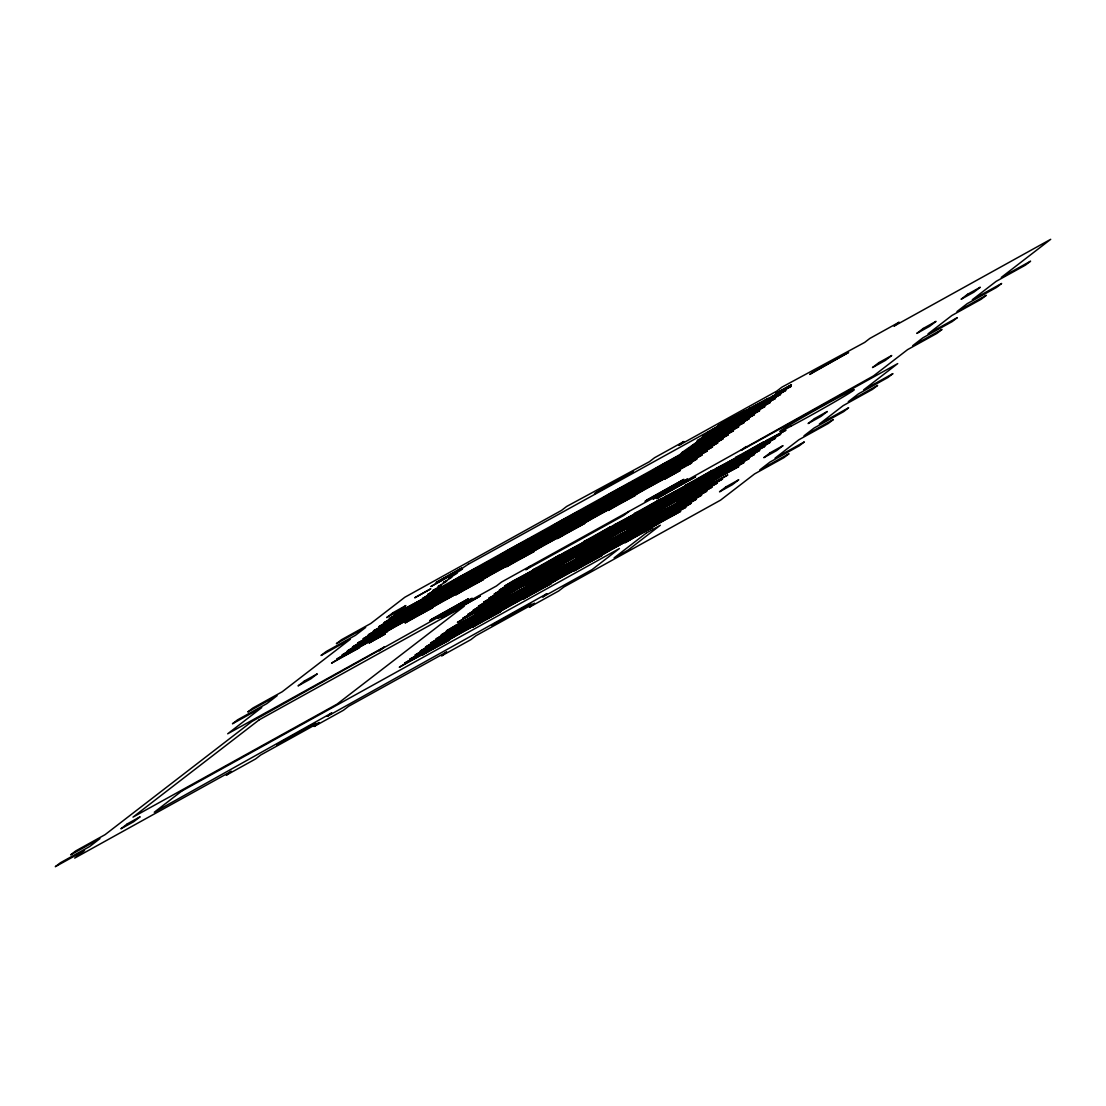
<?xml version="1.0" encoding="UTF-8"?>
<svg xmlns="http://www.w3.org/2000/svg" width="1106" height="1106" viewBox="0 0 1106 1106"><rect width="100%" height="100%" fill="white"/><g stroke="black" fill="none" stroke-linecap="round" stroke-linejoin="round"><path stroke-width="1.5" d="M379.261 650.909L384.376 646.969L227.684 733.803L261.749 707.55L232.454 723.78L237.569 719.84L266.864 703.61L277.081 695.729L247.799 711.96L252.901 708.02L282.196 691.775L350.326 639.268L321.03 655.499L326.146 651.558L355.441 635.314L365.671 627.434L336.376 643.664L341.491 639.724L370.786 623.494L404.851 597.24L561.544 510.391L566.659 506.451L649.429 461.686L654.545 457.746L683.84 441.515L678.725 445.455L776.827 391.082L781.942 387.141L864.712 342.39L869.828 338.436L899.123 322.205L894.007 326.146L1050.7 239.311L1001.289 277.399L1030.585 261.168L1025.469 265.108L996.174 281.339L972.34 299.712L1001.635 283.482L996.52 287.422L967.225 303.652L956.994 311.546L986.289 295.302L981.174 299.242L951.893 315.486L928.045 333.86L957.34 317.629L952.225 321.57L922.929 337.8L912.713 345.68L942.008 329.45L936.893 333.39L907.597 349.62L873.533 375.888L653.134 499.138L658.25 495.198M442.967 614.507L437.852 618.448L496.442 585.973L501.557 582.033L687.545 478.953L682.43 482.907M467.147 602.203L472.262 598.263L251.864 721.513L105.042 834.684L75.761 850.915L70.646 854.869L99.941 838.625L89.71 846.519L60.415 862.749L55.3 866.689L84.595 850.459L74.683 858.09L231.389 771.255L226.274 775.195L255.569 758.965L260.684 755.011L319.261 722.55L314.145 726.49L343.441 710.259L348.556 706.319L446.672 651.946L441.557 655.886L470.852 639.655L475.967 635.715L534.544 603.24L529.428 607.18L558.724 590.95L563.839 587.01L720.531 500.161L754.596 473.907L783.891 457.677L789.007 453.736L759.711 469.967L769.942 462.087L799.237 445.842L804.352 441.902L775.057 458.147L798.891 439.759L828.187 423.529L833.302 419.589L804.007 435.819L814.237 427.939L843.532 411.709L848.648 407.768L819.352 423.999L843.187 405.625L872.482 389.381L877.597 385.441L848.302 401.685L858.533 393.791L887.828 377.561L892.943 373.621L863.648 389.851L897.713 363.598L741.02 450.432L746.121 446.492M530.839 565.802L525.737 569.742L623.839 515.368L628.955 511.428M747.877 412.676L752.716 410.45L725.038 425.796L757.942 406.414L730.264 421.759L735.089 419.533M739.237 424.842L744.062 422.616L716.384 437.962L749.287 418.58L721.61 433.925L726.448 431.699M688.485 452.962L693.31 450.75L665.632 466.082L698.55 446.713L670.872 462.045L675.697 459.82M695.536 453.031L700.361 450.806L672.683 466.151L705.6 446.769L677.923 462.114L682.748 459.889M637.747 481.082L642.572 478.87L614.895 494.202L647.798 474.833L620.12 490.165L624.945 487.953M644.798 481.151L649.623 478.926L621.945 494.271L654.849 474.889L627.171 490.235L632.01 488.009M679.831 465.128L684.655 462.916L656.978 478.248L689.895 458.879L662.218 474.211L667.042 471.999M586.996 509.216L591.821 506.99L564.143 522.322L597.06 502.954L569.383 518.299L574.208 516.073M686.881 465.197L691.706 462.972L664.029 478.317L696.946 458.935L669.268 474.28L674.093 472.055M594.046 509.272L598.871 507.046L571.194 522.391L604.111 503.009L576.433 518.355L581.258 516.129M629.093 493.262L633.918 491.036L606.24 506.368L639.157 486.999L611.466 502.331L616.305 500.119M536.244 537.336L541.083 535.11L513.405 550.456L546.309 531.074L518.631 546.419L523.456 544.193M636.144 493.317L640.968 491.092L613.291 506.437L646.208 487.055L618.517 502.4L623.355 500.175M543.309 537.392L548.134 535.18L520.456 550.511L553.359 531.143L525.682 546.475L530.507 544.249M578.341 521.382L583.166 519.156L555.489 534.502L588.406 515.12L560.728 530.465L565.553 528.239M485.506 565.456L490.331 563.231L462.654 578.576L495.571 559.194L467.893 574.539L472.718 572.314M585.392 521.438L590.217 519.212L562.539 534.557L595.457 515.189L567.779 530.521L572.604 528.295M492.557 565.512L497.382 563.3L469.704 578.632L502.622 559.263L474.944 574.595L479.769 572.383M527.603 549.502L532.428 547.276L504.751 562.622L537.654 543.24L509.977 558.585L514.815 556.359M434.755 593.576L439.594 591.351L411.902 606.696L444.819 587.327L417.142 602.659L421.967 600.434M753.117 448.483L757.942 446.257L730.264 461.603L763.181 442.22L735.504 457.566L740.329 455.34M534.654 549.558L539.479 547.346L511.802 562.678L544.705 543.309L517.027 558.641L521.866 556.429M441.806 593.645L446.644 591.42L418.967 606.752L451.87 587.383L424.192 602.729L429.017 600.503M476.852 577.622L481.677 575.397L453.999 590.742L486.916 571.36L459.239 586.705L464.064 584.48M760.168 448.538L764.993 446.326L737.315 461.658L770.232 442.289L742.555 457.621L747.38 455.409M702.365 476.603L707.204 474.377L679.526 489.723L712.43 470.34L684.752 485.686L689.577 483.46M483.903 577.691L488.728 575.466L461.05 590.798L493.967 571.429L466.29 586.774L471.115 584.549M391.068 621.766L395.893 619.54L368.215 634.885L401.132 615.503L373.455 630.849L378.28 628.623M426.114 605.742L430.939 603.53L403.261 618.862L436.165 599.493L408.487 614.825L413.312 612.6M709.43 476.658L714.255 474.446L686.577 489.778L719.481 470.409L691.803 485.741L696.628 483.529M651.628 504.723L656.452 502.497L628.775 517.843L661.692 498.474L634.015 513.806L638.839 511.58M433.165 605.812L437.99 603.586L410.312 618.931L443.216 599.549L415.538 614.895L420.363 612.669M375.363 633.862L380.188 631.65L352.51 646.982L385.427 627.614L357.75 642.945L362.574 640.733M658.678 504.792L663.503 502.566L635.826 517.898L668.743 498.53L641.065 513.875L645.89 511.649M600.876 532.843L605.715 530.631L578.023 545.963L610.941 526.594L583.263 541.926L588.088 539.714M382.413 633.932L387.238 631.706L359.561 647.051L392.478 627.669L364.8 643.015L369.625 640.789M607.927 532.912L612.765 530.686L585.088 546.032L617.991 526.65L590.314 541.995L595.139 539.769M550.138 560.977L554.963 558.751L527.285 574.083L560.203 554.714L532.525 570.046L537.35 567.834M689.757 497.313L694.582 495.101L666.904 510.433L699.822 491.064L672.144 506.396L676.969 504.184M557.189 561.032L562.014 558.807L534.336 574.152L567.254 554.77L539.576 570.115L544.401 567.89M639.019 525.447L643.844 523.221L616.166 538.553L649.084 519.184L621.392 534.53L626.231 532.304M674.052 509.424L678.89 507.198L651.199 522.544L684.116 503.175L656.439 518.507L661.264 516.281M506.437 589.152L511.276 586.927L483.585 602.272L516.502 582.903L488.824 598.235L493.649 596.01M681.102 509.493L685.941 507.267L658.25 522.599L691.167 503.23L663.489 518.576L668.314 516.35M588.268 553.567L593.092 551.341L565.415 566.687L598.332 547.304L570.655 562.65L575.479 560.424M623.314 537.544L628.139 535.332L600.461 550.664L633.379 531.295L605.701 546.627L610.526 544.415M630.365 537.613L635.19 535.387L607.512 550.733L640.429 531.35L612.752 546.696L617.577 544.47M537.53 581.687L542.355 579.461L514.677 594.807L547.581 575.424L519.903 590.77L524.742 588.544M572.562 565.664L577.387 563.452L549.71 578.784L582.627 559.415L554.949 574.747L559.774 572.535M579.613 565.733L584.452 563.507L556.76 578.853L589.678 559.47L562 574.816L566.825 572.59M486.778 609.807L491.603 607.581L463.926 622.927L496.843 603.558L469.165 618.89L473.99 616.664M521.825 593.798L526.65 591.572L498.972 606.904L531.889 587.535L504.198 602.881L509.036 600.655M528.875 593.853L533.7 591.627L506.023 606.973L538.94 587.604L511.249 602.936L516.087 600.71M471.073 621.918L475.898 619.692L448.22 635.038L481.138 615.655L453.46 631.001L458.285 628.775M478.124 621.973L482.949 619.761L455.271 635.093L488.188 615.724L460.511 631.056L465.336 628.844M427.386 650.093L432.211 647.881L404.533 663.213L437.451 643.844L409.759 659.176L414.598 656.964M414.888 597.696L430.663 588.876L414.888 597.696M775.596 393.598L791.371 384.791L775.596 393.598M369.183 642.918L385.012 634.084L369.183 642.918M304.468 680.964L298.067 685.9L310.883 678.794L317.284 673.858L304.468 680.964M393.045 612.683L386.658 617.604L399.473 610.498L405.861 605.576L393.045 612.683M259.246 719.799L132.996 817.127L337.04 704.135L464.299 606.157L259.246 719.799M127.314 823.873L120.913 828.795L133.729 821.703L140.13 816.767L127.314 823.873M456.294 572.231L431.036 586.457L456.294 572.231M461.534 568.194L436.262 582.42L461.534 568.194M468.363 564.184L459.018 570.378A26.129 0.733 -29.3 0 1 453.792 574.415A26.129 0.733 -29.3 0 1 448.552 578.452A26.129 0.733 -29.3 0 1 443.312 582.489A26.129 0.733 -29.3 0 1 438.087 586.526A26.129 0.733 -29.3 0 1 432.847 590.549A26.129 0.733 -29.3 0 1 427.607 594.586L677.245 456.128L686.259 450.681L681.434 452.907L701.964 438.57L697.139 440.796L698.19 439.994L707.204 434.547L702.379 436.759L703.43 435.958L712.43 430.51L707.605 432.723L708.656 431.921L717.67 426.474L468.363 564.184M181.674 791.122L154.287 812.233L331.731 712.941L327.321 716.342L547.014 593.632L542.604 597.033L592.028 569.645L619.415 548.535L181.674 791.122M432.004 618.987L429.764 620.701L468.626 598.692L432.004 618.987M596.715 492.018L594.475 493.746L633.323 471.723L596.715 492.018M279.016 743.26L276.776 744.988L315.625 722.965L279.016 743.26M443.713 616.291L441.488 618.019L480.336 596.01L443.713 616.291M647.287 499.677L645.047 501.391L683.909 479.382L647.287 499.677M811.998 372.708L809.758 374.436L848.606 352.413L811.998 372.708M494.299 623.95L492.059 625.678L530.908 603.669L494.299 623.95M658.996 496.995L656.77 498.709L695.619 476.7L658.996 496.995M646.498 532.912L614.12 557.866L627.959 550.194L660.337 525.239L646.498 532.912M878.911 362.616L872.51 367.538L885.325 360.445L891.726 355.51L878.911 362.616M923.206 328.468L916.805 333.404L929.621 326.298L936.022 321.362L923.206 328.468M967.487 294.32L961.1 299.256L973.916 292.15L980.303 287.228L967.487 294.32M725.909 486.903L719.522 491.824L732.338 484.718L738.739 479.797L725.909 486.903M770.205 452.755L763.817 457.677L776.633 450.584L783.02 445.649L770.205 452.755M814.5 418.607L808.113 423.543L820.928 416.437L827.316 411.501L814.5 418.607M664.913 478.953L680.19 470.465L664.913 478.953M403.4 609.254L394.386 614.701L422.063 599.369L403.4 609.254M398.16 613.291L389.16 618.738L416.838 603.406L398.16 613.291M431.395 593.175L422.381 598.623L450.059 583.291L431.395 593.175M459.377 577.097L450.363 582.544L478.041 567.212L459.377 577.097M392.934 617.328L383.92 622.775L411.598 607.429L392.934 617.328M387.694 621.365L378.681 626.812L406.358 611.466L387.694 621.365M454.151 581.134L445.137 586.581L472.815 571.249L454.151 581.134M415.69 605.286L406.676 610.733L434.354 595.387L415.69 605.286M448.912 585.171L439.898 590.618L467.575 575.272L448.912 585.171M482.133 565.055L473.119 570.502L500.797 555.171L482.133 565.055M410.45 609.323L401.437 614.77L429.114 599.424L410.45 609.323M443.672 589.208L434.658 594.655L462.349 579.309L443.672 589.208M510.129 548.977L501.115 554.424L528.792 539.078L510.129 548.977M438.446 593.245L429.432 598.692L457.11 583.346L438.446 593.245M504.889 553.014L495.875 558.461L523.553 543.115L504.889 553.014M371.989 633.462L362.975 638.922L390.653 623.577L371.989 633.462M405.211 613.36L396.211 618.807L423.888 603.461L405.211 613.36M499.649 557.051L490.649 562.498L518.327 547.152L499.649 557.051M532.885 536.935L523.871 542.382L551.548 527.037L532.885 536.935M399.985 617.383L390.971 622.83L418.649 607.498L399.985 617.383M466.428 577.166L457.414 582.613L485.092 567.267L466.428 577.166M560.866 520.857L551.853 526.304L579.544 510.958L560.866 520.857M726.988 420.28L717.988 425.727L745.665 410.395L726.988 420.28M394.745 621.42L385.731 626.867L413.409 611.535L394.745 621.42M461.202 581.203L452.188 586.65L479.866 571.304L461.202 581.203M494.423 561.088L485.41 566.535L513.087 551.189L494.423 561.088M721.762 424.317L712.748 429.764L740.426 414.432L721.762 424.317M356.284 645.572L347.27 651.019L374.962 635.687L356.284 645.572M389.519 625.457L380.505 630.904L408.183 615.572L389.519 625.457M422.741 605.341L413.727 610.788L441.405 595.457L422.741 605.341M455.962 585.226L446.948 590.673L474.626 575.341L455.962 585.226M489.184 565.111L480.17 570.572L507.848 555.226L489.184 565.111M555.641 524.894L546.627 530.341L574.304 514.995L555.641 524.894M716.522 428.354L707.508 433.801L735.186 418.469L716.522 428.354M749.744 408.238L740.73 413.685L768.421 398.354L749.744 408.238M384.28 629.494L375.266 634.941L402.943 619.609L384.28 629.494M450.723 589.263L441.709 594.71L469.4 579.378L450.723 589.263M517.179 549.032L508.166 554.493L535.843 539.147L517.179 549.032M550.401 528.931L541.387 534.378L569.065 519.032L550.401 528.931M583.622 508.815L574.608 514.262L602.286 498.917L583.622 508.815M351.058 649.609L342.044 655.056L369.722 639.71L351.058 649.609M744.518 412.275L735.504 417.722L763.181 402.39L744.518 412.275M445.497 593.3L436.483 598.747L464.161 583.415L445.497 593.3M511.94 553.069L502.926 558.516L530.604 543.184L511.94 553.069M545.161 532.954L536.147 538.401L563.839 523.069L545.161 532.954M611.618 492.737L602.604 498.184L630.282 482.838L611.618 492.737M711.282 432.391L702.282 437.838L729.96 422.492L711.282 432.391M345.819 653.646L336.805 659.093L364.482 643.747L345.819 653.646M379.04 633.531L370.026 638.978L397.718 623.632L379.04 633.531M506.714 557.106L497.7 562.553L525.378 547.221L506.714 557.106M539.935 536.991L530.921 542.438L558.599 527.106L539.935 536.991M606.378 496.76L597.364 502.221L625.042 486.875L606.378 496.76M706.057 436.428L697.043 441.875L724.72 426.529L706.057 436.428M772.5 396.197L763.486 401.644L791.177 386.298L772.5 396.197M340.565 657.697L331.551 663.144L359.229 647.798L340.565 657.697M407.036 617.452L398.022 622.899L425.699 607.553L407.036 617.452M440.257 597.337L431.243 602.784L458.921 587.452L440.257 597.337M473.479 577.221L464.465 582.668L492.156 567.337L473.479 577.221M567.917 520.912L558.903 526.359L586.595 511.027L567.917 520.912M601.152 500.797L592.139 506.244L619.816 490.912L601.152 500.797M634.374 480.681L625.36 486.142L653.038 470.797L634.374 480.681M700.817 440.465L691.803 445.912L719.481 430.566L700.817 440.465M767.274 400.234L758.26 405.681L785.937 390.335L767.274 400.234M401.796 621.489L392.782 626.936L420.46 611.59L401.796 621.489M435.017 601.374L426.017 606.821L453.695 591.475L435.017 601.374M501.474 561.143L492.46 566.59L520.138 551.258L501.474 561.143M662.356 464.603L653.342 470.05L681.033 454.718L662.356 464.603M695.591 444.501L686.577 449.948L714.255 434.603L695.591 444.501M728.813 424.386L719.799 429.833L747.476 414.487L728.813 424.386M762.034 404.271L753.02 409.718L780.698 394.372L762.034 404.271M396.57 625.526L387.556 630.973L415.234 615.627L396.57 625.526M429.792 605.411L420.778 610.858L448.455 595.512L429.792 605.411M496.235 565.18L487.221 570.627L514.898 555.281L496.235 565.18M562.691 524.949L553.677 530.396L581.355 515.064L562.691 524.949M595.913 504.834L586.899 510.281L614.577 494.949L595.913 504.834M690.351 448.524L681.337 453.972L709.015 438.64L690.351 448.524M723.573 428.423L714.559 433.87L742.237 418.524L723.573 428.423M756.794 408.308L747.794 413.755L775.472 398.409L756.794 408.308M457.773 589.332L448.773 594.779L476.451 579.433L457.773 589.332M491.009 569.217L481.995 574.664L509.672 559.318L491.009 569.217M524.23 549.101L515.216 554.548L542.894 539.203L524.23 549.101M557.452 528.986L548.438 534.433L576.115 519.101L557.452 528.986M590.673 508.871L581.659 514.318L609.351 498.986L590.673 508.871M657.13 468.64L648.116 474.087L675.794 458.755L657.13 468.64M485.769 573.254L476.755 578.701L504.433 563.355L485.769 573.254M552.212 533.023L543.212 538.47L570.89 523.124L552.212 533.023M618.669 492.792L609.655 498.239L637.332 482.907L618.669 492.792M651.89 472.677L642.876 478.124L670.554 462.792L651.89 472.677M685.112 452.561L676.098 458.008L703.789 442.676L685.112 452.561M718.347 432.446L709.333 437.893L737.011 422.561L718.347 432.446M751.568 412.331L742.555 417.791L770.232 402.446L751.568 412.331M452.548 593.369L443.534 598.816L471.211 583.47L452.548 593.369M546.986 537.06L537.972 542.507L565.65 527.161L546.986 537.06M613.429 496.829L604.415 502.276L632.093 486.93L613.429 496.829M646.651 476.714L637.65 482.161L665.328 466.829L646.651 476.714M713.107 436.483L704.093 441.93L731.771 426.598L713.107 436.483M746.329 416.368L737.315 421.815L764.993 406.483L746.329 416.368M414.086 617.507L405.072 622.955L432.75 607.623L414.086 617.507M447.308 597.392L438.294 602.853L465.972 587.507L447.308 597.392M480.529 577.291L471.515 582.738L499.207 567.392L480.529 577.291M608.203 500.866L599.189 506.313L626.867 490.967L608.203 500.866M641.425 480.751L632.411 486.198L660.088 470.852L641.425 480.751M707.868 440.52L698.854 445.967L726.545 430.635L707.868 440.52M741.089 420.404L732.089 425.851L759.767 410.52L741.089 420.404M442.068 601.429L433.068 606.876L460.746 591.544L442.068 601.429M508.525 561.212L499.511 566.659L527.189 551.313L508.525 561.212M541.746 541.097L532.733 546.544L560.41 531.198L541.746 541.097M574.968 520.981L565.968 526.428L593.645 511.083L574.968 520.981M669.407 464.672L660.406 470.119L688.084 454.773L669.407 464.672M702.642 444.557L693.628 450.004L721.306 434.672L702.642 444.557M735.863 424.441L726.849 429.888L754.527 414.556L735.863 424.441M503.285 565.235L494.271 570.682L521.963 555.35L503.285 565.235M536.521 545.134L527.507 550.581L555.184 535.235L536.521 545.134M602.964 504.903L593.95 510.35L621.627 495.004L602.964 504.903M464.824 589.387L455.824 594.834L483.502 579.503L464.824 589.387M498.059 569.272L489.046 574.719L516.723 559.387L498.059 569.272M531.281 549.157L522.267 554.604L549.945 539.272L531.281 549.157M597.724 508.94L588.71 514.387L616.401 499.041L597.724 508.94M664.181 468.709L655.167 474.156L682.844 458.81L664.181 468.709M697.402 448.594L688.388 454.041L716.066 438.695L697.402 448.594M492.82 573.309L483.806 578.756L511.484 563.424L492.82 573.309M559.263 533.078L550.263 538.525L577.94 523.193L559.263 533.078M592.498 512.963L583.484 518.424L611.162 503.078L592.498 512.963M625.72 492.861L616.706 498.308L644.383 482.963L625.72 492.861M658.941 472.746L649.927 478.193L677.605 462.847L658.941 472.746M692.162 452.63L683.149 458.078L710.84 442.732L692.162 452.63M554.037 537.115L545.023 542.562L572.701 527.23L554.037 537.115M587.258 517L578.244 522.447L605.922 507.115L587.258 517M653.715 476.783L644.701 482.23L672.379 466.884L653.715 476.783M720.158 436.552L711.144 441.999L738.822 426.653L720.158 436.552M648.475 480.806L639.462 486.253L667.139 470.921L648.475 480.806M714.918 440.589L705.905 446.036L733.596 430.69L714.918 440.589M515.576 561.267L506.562 566.714L534.239 551.382L515.576 561.267M548.797 541.152L539.783 546.599L567.461 531.267L548.797 541.152M582.019 521.037L573.019 526.484L600.696 511.152L582.019 521.037M676.457 464.727L667.457 470.174L695.135 454.843L676.457 464.727M709.693 444.612L700.679 450.073L728.356 434.727L709.693 444.612M543.571 545.189L534.557 550.636L562.235 535.29L543.571 545.189M610.014 504.958L601 510.405L628.678 495.073L610.014 504.958M643.236 484.843L634.222 490.29L661.9 474.958L643.236 484.843M604.775 508.995L595.775 514.442L623.452 499.11L604.775 508.995M638.01 488.88L628.996 494.327L656.674 478.995L638.01 488.88M704.453 448.649L695.439 454.096L723.117 438.764L704.453 448.649M566.327 533.147L557.313 538.594L584.991 523.249L566.327 533.147M599.549 513.032L590.535 518.479L618.213 503.133L599.549 513.032M632.77 492.917L623.756 498.364L651.434 483.032L632.77 492.917M699.213 452.686L690.213 458.133L717.891 442.801L699.213 452.686M594.309 517.069L585.295 522.516L612.973 507.17L594.309 517.069M660.766 476.838L651.752 482.285L679.43 466.939L660.766 476.838M693.987 456.723L684.973 462.17L712.651 446.838L693.987 456.723M655.526 480.875L646.512 486.322L674.19 470.976L655.526 480.875M688.748 460.76L679.734 466.207L707.411 450.861L688.748 460.76M617.065 505.027L608.051 510.474L635.729 495.129L617.065 505.027M650.287 484.912L641.273 490.359L668.964 475.013L650.287 484.912M683.522 464.796L674.508 470.244L702.186 454.898L683.522 464.796M645.061 488.949L636.047 494.396L663.724 479.05L645.061 488.949M513.543 580.678L504.53 586.139L532.207 570.793L513.543 580.678M508.304 584.715L499.29 590.162L526.968 574.83L508.304 584.715M503.078 588.751L494.064 594.199L521.742 578.867L503.078 588.751M531.06 572.673L522.046 578.12L549.723 562.788L531.06 572.673M564.281 552.558L555.281 558.005L582.959 542.673L564.281 552.558M525.834 576.71L516.82 582.157L544.498 566.825L525.834 576.71M559.055 556.595L550.041 562.042L577.719 546.71L559.055 556.595M520.594 580.747L511.58 586.194L539.258 570.848L520.594 580.747M553.816 560.631L544.802 566.078L572.479 550.747L553.816 560.631M487.373 600.862L478.359 606.309L506.036 590.963L487.373 600.862M581.811 544.553L572.797 550L600.475 534.668L581.811 544.553M615.033 524.438L606.019 529.885L633.697 514.553L615.033 524.438M482.133 604.899L473.119 610.346L500.797 595L482.133 604.899M515.355 584.784L506.341 590.231L534.032 574.885L515.355 584.784M476.893 608.936L467.893 614.383L495.571 599.037L476.893 608.936M510.129 588.821L501.115 594.268L528.792 578.922L510.129 588.821M576.572 548.59L567.558 554.037L595.235 538.691L576.572 548.59M609.793 528.474L600.779 533.922L628.471 518.576L609.793 528.474M471.668 612.959L462.654 618.42L490.331 603.074L471.668 612.959M504.889 592.857L495.875 598.305L523.553 582.959L504.889 592.857M538.11 572.742L529.097 578.189L556.774 562.843L538.11 572.742M571.332 552.627L562.332 558.074L590.01 542.728L571.332 552.627M604.567 532.511L595.553 537.958L623.231 522.613L604.567 532.511M466.428 616.996L457.414 622.443L485.092 607.111L466.428 616.996M499.649 596.881L490.635 602.328L518.327 586.996L499.649 596.881M532.885 576.779L523.871 582.226L551.548 566.88L532.885 576.779M566.106 556.664L557.092 562.111L584.77 546.765L566.106 556.664M632.549 516.433L623.535 521.88L651.213 506.534L632.549 516.433M665.771 496.317L656.77 501.765L684.448 486.419L665.771 496.317M527.645 580.802L518.631 586.249L546.309 570.917L527.645 580.802M560.866 560.701L551.853 566.148L579.53 550.802L560.866 560.701M627.323 520.47L618.309 525.917L645.987 510.571L627.323 520.47M660.545 500.354L651.531 505.801L679.208 490.456L660.545 500.354M494.423 600.917L485.41 606.365L513.087 591.033L494.423 600.917M622.084 524.507L613.07 529.954L640.747 514.608L622.084 524.507M655.305 504.391L646.291 509.838L673.969 494.493L655.305 504.391M455.423 625.484L446.409 630.932L474.087 615.6L455.423 625.484M489.184 604.954L480.17 610.401L507.848 595.069L489.184 604.954M522.405 584.839L513.391 590.286L541.083 574.954L522.405 584.839M555.641 564.724L546.627 570.171L574.304 554.839L555.641 564.724M588.862 544.608L579.848 550.069L607.526 534.723L588.862 544.608M683.301 488.313L674.287 493.76L701.964 478.414L683.301 488.313M716.522 468.197L707.508 473.645L735.186 458.299L716.522 468.197M483.405 609.406L474.391 614.853L502.083 599.521L483.405 609.406M517.179 588.876L508.166 594.323L535.843 578.991L517.179 588.876M550.401 568.76L541.387 574.208L569.065 558.876L550.401 568.76M583.622 548.645L574.608 554.092L602.286 538.76L583.622 548.645M616.844 528.53L607.83 533.977L635.521 518.645L616.844 528.53M450.183 629.521L441.17 634.968L468.847 619.636L450.183 629.521M545.161 572.797L536.147 578.244L563.839 562.913L545.161 572.797M578.383 552.682L569.383 558.129L597.06 542.797L578.383 552.682M611.618 532.567L602.604 538.014L630.282 522.682L611.618 532.567M678.061 492.35L669.047 497.797L696.725 482.451L678.061 492.35M711.282 472.234L702.282 477.681L729.96 462.336L711.282 472.234M444.944 633.558L435.944 639.005L463.621 623.673L444.944 633.558M539.935 576.834L530.921 582.281L558.599 566.936L539.935 576.834M573.157 556.719L564.143 562.166L591.821 546.834L573.157 556.719M606.378 536.604L597.364 542.051L625.042 526.719L606.378 536.604M639.6 516.488L630.586 521.935L658.277 506.603L639.6 516.488M672.835 496.373L663.821 501.82L691.499 486.488L672.835 496.373M706.057 476.257L697.043 481.718L724.72 466.373L706.057 476.257M439.718 637.595L430.704 643.042L458.382 627.696L439.718 637.595M506.161 597.364L497.147 602.811L524.825 587.48L506.161 597.364M567.917 560.756L558.903 566.203L586.581 550.857L567.917 560.756M601.139 540.64L592.139 546.087L619.816 530.756L601.139 540.64M634.374 520.525L625.36 525.972L653.038 510.64L634.374 520.525M667.595 500.41L658.582 505.857L686.259 490.525L667.595 500.41M734.038 460.179L725.024 465.64L752.716 450.294L734.038 460.179M767.274 440.077L758.26 445.524L785.937 430.179L767.274 440.077M434.478 641.632L425.464 647.079L453.142 631.733L434.478 641.632M467.7 621.517L458.7 626.964L486.377 611.618L467.7 621.517M500.935 601.401L491.921 606.848L519.599 591.503L500.935 601.401M534.157 581.286L525.143 586.733L552.82 571.401L534.157 581.286M629.134 524.562L620.12 530.009L647.798 514.677L629.134 524.562M662.356 504.447L653.342 509.894L681.02 494.562L662.356 504.447M728.813 464.216L719.799 469.663L747.476 454.331L728.813 464.216M762.034 444.1L753.02 449.548L780.698 434.216L762.034 444.1M429.252 645.669L420.239 651.116L447.916 635.77L429.252 645.669M495.695 605.438L486.681 610.885L514.359 595.54L495.695 605.438M595.913 544.677L586.899 550.124L614.577 534.779L595.913 544.677M690.351 488.368L681.337 493.815L709.015 478.483L690.351 488.368M723.573 468.253L714.559 473.7L742.237 458.368L723.573 468.253M756.794 448.137L747.78 453.584L775.472 438.252L756.794 448.137M490.456 609.475L481.442 614.922L509.133 599.576L490.456 609.475M556.912 569.244L547.899 574.691L575.576 559.346L556.912 569.244M590.673 548.714L581.659 554.161L609.337 538.816L590.673 548.714M623.895 528.599L614.895 534.046L642.572 518.7L623.895 528.599M657.13 508.484L648.116 513.931L675.794 498.599L657.13 508.484M424.013 649.706L414.999 655.153L442.676 639.807L424.013 649.706M551.673 573.281L542.659 578.728L570.337 563.383L551.673 573.281M584.894 553.166L575.894 558.613L603.572 543.267L584.894 553.166M618.669 532.636L609.655 538.083L637.332 522.737L618.669 532.636M651.89 512.52L642.876 517.967L670.554 502.622L651.89 512.52M685.112 492.405L676.098 497.852L703.775 482.506L685.112 492.405M718.333 472.29L709.333 477.737L737.011 462.405L718.333 472.29M451.995 633.614L442.994 639.074L470.672 623.729L451.995 633.614M485.23 613.512L476.216 618.959L503.894 603.613L485.23 613.512M518.451 593.397L509.437 598.844L537.115 583.498L518.451 593.397M646.651 516.557L637.637 522.004L665.328 506.659L646.651 516.557M679.886 496.442L670.872 501.889L698.55 486.543L679.886 496.442M713.107 476.327L704.093 481.774L731.771 466.428L713.107 476.327M446.769 637.65L437.755 643.098L465.432 627.766L446.769 637.65M479.99 617.535L470.976 622.996L498.654 607.65L479.99 617.535M546.447 577.318L537.433 582.765L565.111 567.419L546.447 577.318M641.425 520.594L632.411 526.041L660.088 510.695L641.425 520.594M674.646 500.479L665.632 505.926L693.31 490.58L674.646 500.479M707.868 480.363L698.854 485.81L726.531 470.465L707.868 480.363M741.089 460.248L732.089 465.695L759.767 450.349L741.089 460.248M408.308 661.803L399.294 667.25L426.971 651.918L408.308 661.803M441.529 641.687L432.515 647.134L460.193 631.803L441.529 641.687M474.75 621.572L465.75 627.019L493.428 611.687L474.75 621.572M541.207 581.355L532.193 586.802L559.871 571.456L541.207 581.355M607.65 541.124L598.636 546.571L626.328 531.226L607.65 541.124M669.407 504.516L660.393 509.963L688.084 494.617L669.407 504.516M702.642 484.4L693.628 489.847L721.306 474.502L702.642 484.4M735.863 464.285L726.849 469.732L754.527 454.386L735.863 464.285M502.746 605.494L493.732 610.941L521.41 595.609L502.746 605.494M535.968 585.378L526.954 590.825L554.645 575.493L535.968 585.378M569.189 565.277L560.189 570.724L587.867 555.378L569.189 565.277M602.424 545.161L593.41 550.608L621.088 535.263L602.424 545.161M635.646 525.046L626.632 530.493L654.31 515.147L635.646 525.046M436.303 645.724L427.289 651.171L454.967 635.839L436.303 645.724M730.624 468.322L721.61 473.769L749.287 458.423L730.624 468.322M530.742 589.415L521.728 594.862L549.405 579.53L530.742 589.415M597.185 549.184L588.171 554.645L615.848 539.299L597.185 549.184M697.402 488.437L688.388 493.884L716.066 478.539L697.402 488.437M431.064 649.761L422.05 655.208L449.727 639.862L431.064 649.761M497.506 609.53L488.506 614.977L516.184 599.646L497.506 609.53M591.945 553.221L582.945 558.668L610.623 543.336L591.945 553.221M658.402 513.004L649.388 518.451L677.066 503.106L658.402 513.004M692.162 492.46L683.149 497.921L710.84 482.575L692.162 492.46M725.384 472.359L716.384 477.806L744.062 462.46L725.384 472.359M459.059 633.683L450.045 639.13L477.723 623.784L459.059 633.683M492.281 613.567L483.267 619.014L510.944 603.682L492.281 613.567M525.502 593.452L516.488 598.899L544.166 583.567L525.502 593.452M653.162 517.027L644.148 522.474L671.826 507.142L653.162 517.027M686.384 496.926L677.384 502.373L705.061 487.027L686.384 496.926M720.158 476.382L711.144 481.829L738.822 466.497L720.158 476.382M487.041 617.604L478.027 623.051L505.705 607.706L487.041 617.604M553.498 577.373L544.484 582.821L572.161 567.489L553.498 577.373M586.719 557.258L577.705 562.705L605.383 547.373L586.719 557.258M619.941 537.143L610.927 542.59L638.604 527.258L619.941 537.143M481.815 621.641L472.801 627.088L500.479 611.742L481.815 621.641M548.258 581.41L539.244 586.857L566.922 571.512L548.258 581.41M581.48 561.295L572.466 566.742L600.143 551.41L581.48 561.295M647.936 521.064L638.922 526.511L666.6 511.179L647.936 521.064M509.797 605.563L500.783 611.01L528.461 595.664L509.797 605.563M543.018 585.447L534.004 590.894L561.696 575.549L543.018 585.447M576.254 565.332L567.24 570.779L594.917 555.433L576.254 565.332M642.697 525.101L633.683 530.548L661.36 515.216L642.697 525.101M709.14 484.87L700.139 490.317L727.817 474.986L709.14 484.87M537.793 589.484L528.779 594.931L556.456 579.585L537.793 589.484M604.235 549.253L595.222 554.7L622.899 539.355L604.235 549.253M637.457 529.138L628.443 534.585L656.135 519.253L637.457 529.138M670.692 509.023L661.678 514.47L689.356 499.138L670.692 509.023M703.914 488.907L694.9 494.354L722.577 479.022L703.914 488.907M598.996 553.29L589.996 558.737L617.673 543.392L598.996 553.29M632.231 533.175L623.217 538.622L650.895 523.276L632.231 533.175M698.674 492.944L689.66 498.391L717.338 483.059L698.674 492.944M532.553 593.521L523.539 598.968L551.217 583.622L532.553 593.521M693.448 496.981L684.434 502.428L712.112 487.082L693.448 496.981M560.548 577.443L551.535 582.89L579.212 567.544L560.548 577.443M593.77 557.327L584.756 562.774L612.434 547.429L593.77 557.327M626.991 537.212L617.978 542.659L645.655 527.313L626.991 537.212M588.53 561.364L579.516 566.811L607.194 551.465L588.53 561.364M654.987 521.133L645.973 526.58L673.651 511.235L654.987 521.133M688.209 501.018L679.195 506.465L706.872 491.119L688.209 501.018M583.304 565.387L574.29 570.834L601.968 555.502L583.304 565.387M649.747 525.17L640.733 530.617L668.411 515.272L649.747 525.17M682.969 505.055L673.955 510.502L701.633 495.156L682.969 505.055M611.286 549.309L602.272 554.756L629.95 539.424L611.286 549.309M644.508 529.207L635.508 534.654L663.185 519.308L644.508 529.207M677.743 509.092L668.729 514.539L696.407 499.193L677.743 509.092M639.282 533.23L630.268 538.677L657.946 523.345L639.282 533.23M634.042 537.267L625.028 542.714L652.706 527.382L634.042 537.267M662.038 521.189L653.024 526.636L680.702 511.304L662.038 521.189M790.956 426.183A42.954 1.203 -29.3 0 0 853.293 390.57A42.954 1.203 -29.3 0 0 806.551 415.137A42.954 1.203 -29.3 0 0 790.956 426.183"/></g></svg>
